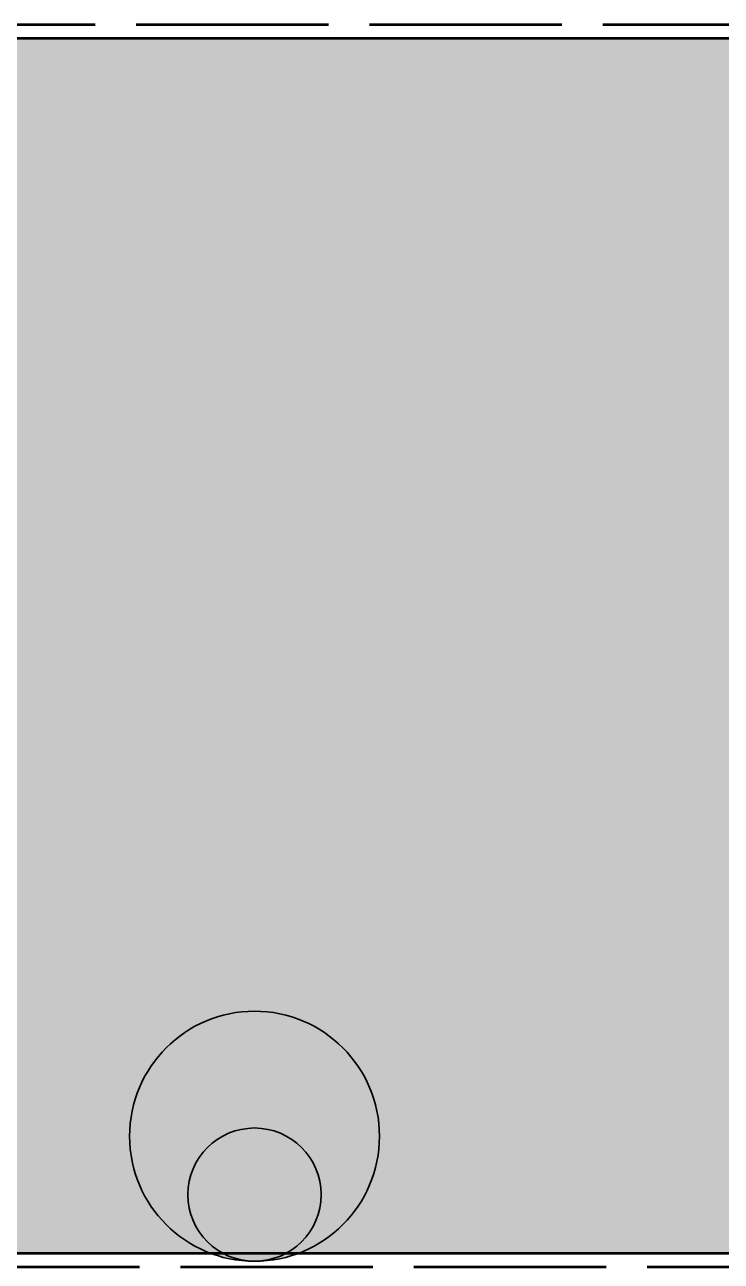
# Model space of a CAD drawing. Header units: millimetres. Extents: x -2152 to 10862, y -2839 to 3606.
# Drawn here: x 4880 to 5775, y -11 to 1578 of the extents above; entities that cross this region are included whole.
import ezdxf

# ---------------------------------------------------------------- set-up
doc = ezdxf.new("R2010")
doc.units = ezdxf.units.MM
doc.linetypes.add('DASH_247_53', pattern=[299.861111, 246.944444, -52.916667])
for name, color, linetype in [('GEOFAB', 5, 'Continuous'), ('MODULE_ART', 7, 'Continuous'), ('PIPES', 7, 'Continuous'), ('TANK', 7, 'Continuous')]:
    doc.layers.add(name, color=color, linetype=linetype)

# ---------------------------------------------------------------- blocks, each defined once
blk = doc.blocks.new('atlancube_face')
at = {"true_color": 0x000000}
blk.add_solid([(-1.8, -1.8), (1151.8, -1.8), (-1.8, 781.8), (1151.8, 781.8)], dxfattribs=at)

msp = doc.modelspace()

# ---------------------------------------------------------------- hatches: boundary and pattern name
at = {"layer": 'PIPES', "true_color": 0xbfbfbf}
h = msp.add_hatch(color=7, dxfattribs=at)
h.dxf.hatch_style = 1
h.paths.add_polyline_path([(5014.4, 150, 1), (5335.6, 150, 1)])
h = msp.add_hatch(color=7, dxfattribs=at)
h.dxf.hatch_style = 1
h.paths.add_polyline_path([(5089.4, 75, 1), (5260.6, 75, 1)])

# ---------------------------------------------------------------- linework, layer by layer
at = {"layer": 'GEOFAB', "color": 5, "linetype": 'DASH_247_53', "lineweight": 53}
msp.add_lwpolyline([(-17.6, -17.6), (10367.6, -17.6), (10367.6, 1577.6), (-17.6, 1577.6)], close=True, dxfattribs=at)
at = {"layer": 'PIPES', "color": 1, "lineweight": 35}
msp.add_circle((5175, 150), 160.6, dxfattribs=at)
at = {"layer": 'PIPES', "color": 5, "lineweight": 35}
msp.add_circle((5175, 75), 85.6, dxfattribs=at)
at = {"layer": 'TANK', "lineweight": 53}
msp.add_lwpolyline([(0, 0), (10350, 0), (10350, 1560), (0, 1560)], close=True, dxfattribs=at)

# ---------------------------------------------------------------- block references
at = {"layer": 'MODULE_ART'}
for p in [(4600, 780), (5750, 780), (4600, 0), (5750, 0)]:
    msp.add_blockref('atlancube_face', p, dxfattribs=at)

doc.saveas('drawing.dxf')
